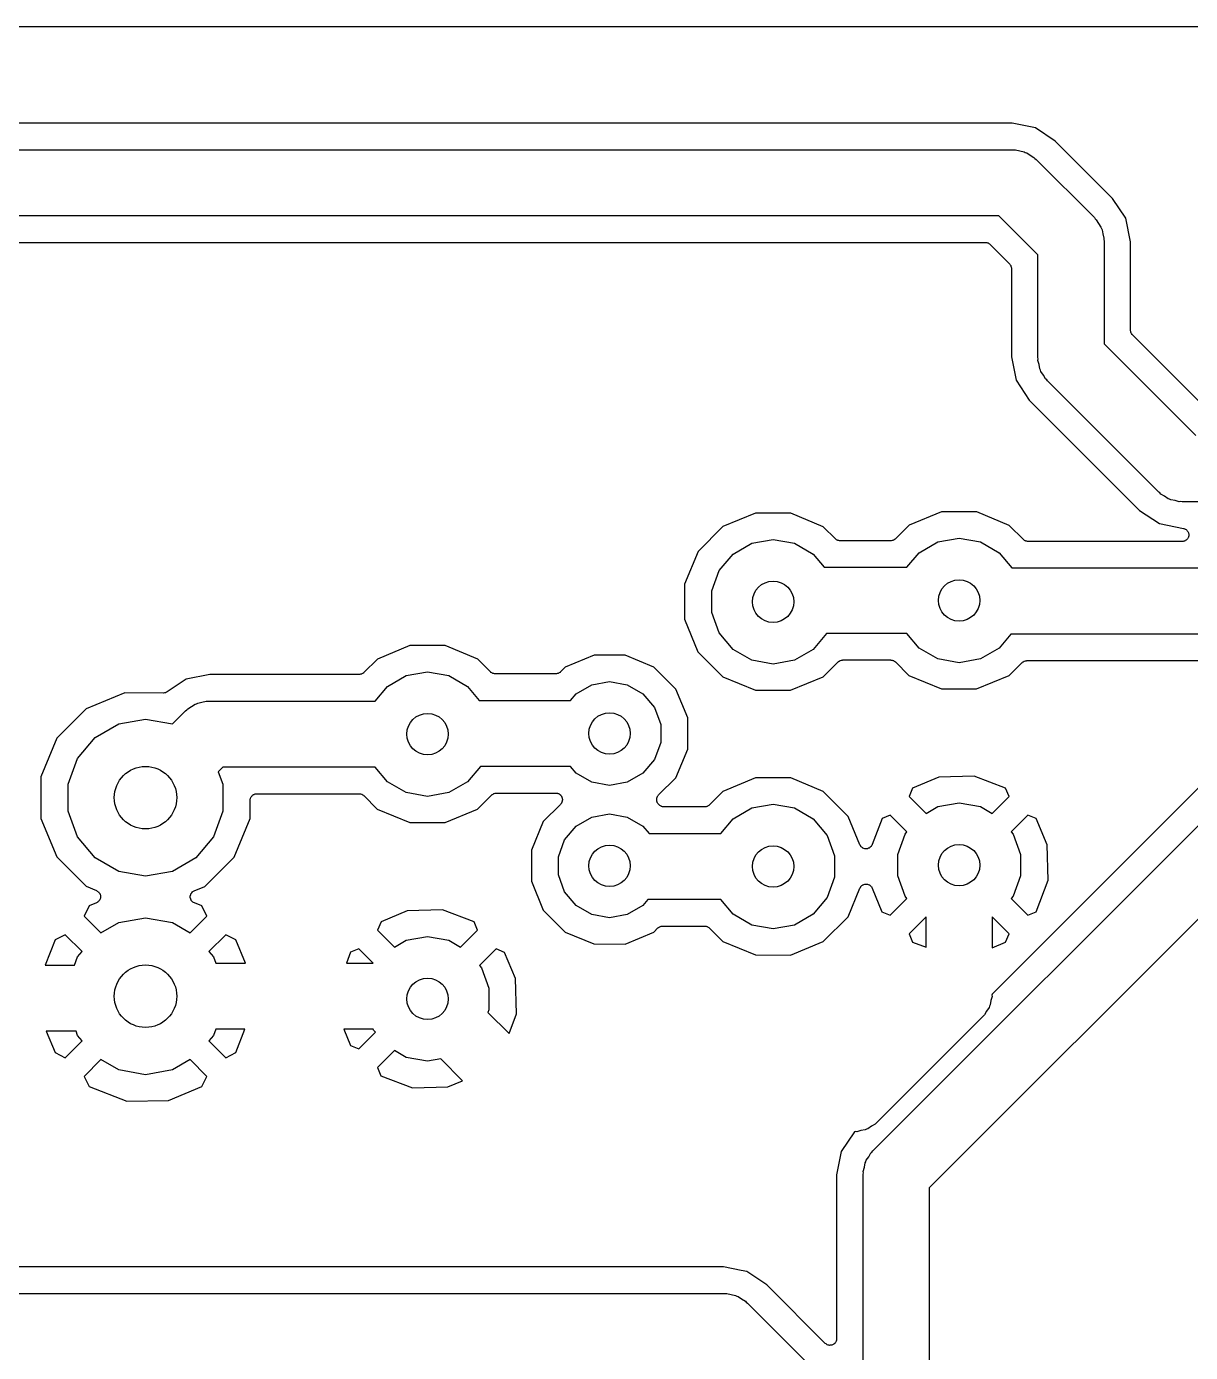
# Model space of a CAD drawing. Extents: x 74 to 224, y -146 to -46.
# Drawn here: x 85.93 to 108.26, y -71.87 to -46.43 of the extents above; entities that cross this region are included whole.
import ezdxf

# ---------------------------------------------------------------- set-up
doc = ezdxf.new("R2010")
doc.units = 0
doc.header["$MEASUREMENT"] = 0
doc.layers.add('BLACK', color=7, linetype='CONTINUOUS')

msp = doc.modelspace()

# ---------------------------------------------------------------- linework, layer by layer
at = {"layer": 'Black'}
for p, q in [((74.497, -46.43), (140.55, -46.43)), ((104.839, -48.2854), (79.2097, -48.2854)), ((105.288, -48.3747), (104.839, -48.2854)), ((105.668, -48.629), (105.288, -48.3747)), ((79.1972, -48.7934), (104.851, -48.7934)), ((104.851, -48.7934), (104.879, -48.7983)), ((104.879, -48.7983), (104.907, -48.7958)), ((104.907, -48.7958), (104.987, -48.8173)), ((104.987, -48.8173), (105.068, -48.8317)), ((105.068, -48.8317), (105.093, -48.8457)), ((105.093, -48.8457), (105.12, -48.8529)), ((106.768, -49.7289), (105.668, -48.629)), ((105.12, -48.8529), (105.188, -48.9005)), ((105.188, -48.9005), (105.259, -48.942)), ((105.259, -48.942), (105.277, -48.9634)), ((105.277, -48.9634), (105.3, -48.9794)), ((105.3, -48.9794), (106.418, -50.097)), ((107.022, -50.1095), (106.768, -49.7289)), ((104.588, -50.0634), (79.5214, -50.0634)), ((105.334, -50.809), (104.588, -50.0634)), ((106.418, -50.097), (106.434, -50.1199)), ((106.434, -50.1199), (106.455, -50.1378)), ((107.112, -50.5585), (107.022, -50.1095)), ((106.455, -50.1378), (106.497, -50.2097)), ((106.497, -50.2097), (106.544, -50.2776)), ((106.544, -50.2776), (106.552, -50.3046)), ((106.552, -50.3046), (106.566, -50.3288)), ((106.566, -50.3288), (106.58, -50.4105)), ((79.8456, -50.5714), (104.325, -50.5714)), ((104.325, -50.5714), (104.331, -50.5724)), ((104.331, -50.5724), (104.336, -50.5719)), ((104.336, -50.5719), (104.352, -50.5762)), ((104.352, -50.5762), (104.369, -50.5791)), ((104.369, -50.5791), (104.373, -50.5819)), ((104.373, -50.5819), (104.379, -50.5833)), ((104.379, -50.5833), (104.392, -50.5928)), ((104.392, -50.5928), (104.407, -50.6011)), ((104.407, -50.6011), (104.41, -50.6054)), ((104.41, -50.6054), (104.415, -50.6086)), ((104.415, -50.6086), (104.789, -50.9823)), ((106.58, -50.4105), (106.601, -50.4907)), ((106.601, -50.4907), (106.599, -50.5185)), ((106.599, -50.5185), (106.604, -50.546)), ((106.604, -50.546), (106.604, -52.5182)), ((107.112, -52.2551), (107.112, -50.5585)), ((105.334, -52.7812), (105.334, -50.809)), ((104.789, -50.9823), (104.792, -50.9868)), ((104.792, -50.9868), (104.796, -50.9904)), ((104.796, -50.9904), (104.804, -51.0048)), ((104.804, -51.0048), (104.814, -51.0184)), ((104.814, -51.0184), (104.815, -51.0238)), ((104.815, -51.0238), (104.818, -51.0286)), ((104.818, -51.0286), (104.821, -51.045)), ((104.821, -51.045), (104.825, -51.061)), ((104.825, -51.061), (104.825, -51.0665)), ((104.825, -51.0665), (104.826, -51.0721)), ((104.826, -51.0721), (104.826, -52.7687)), ((107.113, -52.2606), (107.112, -52.2551)), ((107.112, -52.2662), (107.113, -52.2606)), ((107.117, -52.2822), (107.112, -52.2662)), ((107.119, -52.2986), (107.117, -52.2822)), ((107.122, -52.3034), (107.119, -52.2986)), ((107.124, -52.3088), (107.122, -52.3034)), ((107.133, -52.3224), (107.124, -52.3088)), ((107.142, -52.3368), (107.133, -52.3224)), ((107.146, -52.3404), (107.142, -52.3368)), ((107.149, -52.345), (107.146, -52.3404)), ((108.539, -53.7346), (107.149, -52.345)), ((106.604, -52.5182), (108.365, -54.2798)), ((104.826, -52.7687), (104.915, -53.2177)), ((105.339, -52.8087), (105.334, -52.7812)), ((105.336, -52.8365), (105.339, -52.8087)), ((105.358, -52.9167), (105.336, -52.8365)), ((105.372, -52.9984), (105.358, -52.9167)), ((105.386, -53.0226), (105.372, -52.9984)), ((105.393, -53.0496), (105.386, -53.0226)), ((105.441, -53.1175), (105.393, -53.0496)), ((105.482, -53.1894), (105.441, -53.1175)), ((104.915, -53.2177), (105.169, -53.5983)), ((105.504, -53.2073), (105.482, -53.1894)), ((105.52, -53.2302), (105.504, -53.2073)), ((107.653, -55.3638), (105.52, -53.2302)), ((105.169, -53.5983), (107.285, -55.7142)), ((107.676, -55.3798), (107.653, -55.3638)), ((107.694, -55.4012), (107.676, -55.3798)), ((107.766, -55.4427), (107.694, -55.4012)), ((107.834, -55.4903), (107.766, -55.4427)), ((107.285, -55.7142), (107.666, -55.9685)), ((107.861, -55.4975), (107.834, -55.4903)), ((107.885, -55.5115), (107.861, -55.4975)), ((107.967, -55.5259), (107.885, -55.5115)), ((108.047, -55.5474), (107.967, -55.5259)), ((108.075, -55.5449), (108.047, -55.5474)), ((108.102, -55.5498), (108.075, -55.5449)), ((109.189, -55.5498), (108.102, -55.5498)), ((99.9174, -55.7686), (99.2929, -56.0266)), ((100.593, -55.7692), (99.9174, -55.7686)), ((101.217, -56.0283), (100.593, -55.7692)), ((103.486, -55.7432), (102.862, -56.0012)), ((104.162, -55.7438), (103.486, -55.7432)), ((104.786, -56.0029), (104.162, -55.7438)), ((107.666, -55.9685), (108.127, -56.0602)), ((99.2929, -56.0266), (98.8146, -56.504)), ((101.45, -56.2618), (101.217, -56.0283)), ((102.862, -56.0012), (102.6, -56.262)), ((105.057, -56.2745), (104.786, -56.0029)), ((108.127, -56.0602), (108.136, -56.0638)), ((108.136, -56.0638), (108.146, -56.0655)), ((108.146, -56.0655), (108.157, -56.0717)), ((108.157, -56.0717), (108.168, -56.0762)), ((108.168, -56.0762), (108.176, -56.0826)), ((108.176, -56.0826), (108.184, -56.0875)), ((108.184, -56.0875), (108.192, -56.0971)), ((108.192, -56.0971), (108.201, -56.1053)), ((108.201, -56.1053), (108.206, -56.1138)), ((108.206, -56.1138), (108.212, -56.1213)), ((108.212, -56.1213), (108.217, -56.133)), ((108.217, -56.133), (108.223, -56.144)), ((108.223, -56.2186), (108.221, -56.2308)), ((108.223, -56.144), (108.224, -56.1536)), ((108.227, -56.2069), (108.223, -56.2186)), ((108.224, -56.1536), (108.227, -56.1627)), ((108.227, -56.1627), (108.227, -56.1752)), ((108.227, -56.1752), (108.229, -56.1876)), ((108.229, -56.1876), (108.227, -56.1971)), ((108.227, -56.1971), (108.227, -56.2069)), ((99.4856, -56.5519), (99.845, -56.3444)), ((99.845, -56.3444), (100.254, -56.2723)), ((100.254, -56.2723), (100.663, -56.3444)), ((100.663, -56.3444), (101.022, -56.5519)), ((101.455, -56.2651), (101.45, -56.2618)), ((101.459, -56.2694), (101.455, -56.2651)), ((101.473, -56.2777), (101.459, -56.2694)), ((101.486, -56.2872), (101.473, -56.2777)), ((101.492, -56.2886), (101.486, -56.2872)), ((101.497, -56.2914), (101.492, -56.2886)), ((101.513, -56.2943), (101.497, -56.2914)), ((101.529, -56.2986), (101.513, -56.2943)), ((101.535, -56.2981), (101.529, -56.2986)), ((101.54, -56.2991), (101.535, -56.2981)), ((102.511, -56.2991), (101.54, -56.2991)), ((102.516, -56.2981), (102.511, -56.2991)), ((102.522, -56.2986), (102.516, -56.2981)), ((102.538, -56.2943), (102.522, -56.2986)), ((102.554, -56.2914), (102.538, -56.2943)), ((102.559, -56.2887), (102.554, -56.2914)), ((102.564, -56.2872), (102.559, -56.2887)), ((102.578, -56.2777), (102.564, -56.2872)), ((102.592, -56.2694), (102.578, -56.2777)), ((102.596, -56.2651), (102.592, -56.2694)), ((102.6, -56.262), (102.596, -56.2651)), ((103.054, -56.5265), (103.414, -56.319)), ((103.414, -56.319), (103.822, -56.2469)), ((103.822, -56.2469), (104.231, -56.319)), ((104.231, -56.319), (104.591, -56.5265)), ((105.062, -56.2778), (105.057, -56.2745)), ((105.065, -56.2821), (105.062, -56.2778)), ((105.08, -56.2904), (105.065, -56.2821)), ((105.093, -56.2999), (105.08, -56.2904)), ((105.099, -56.3013), (105.093, -56.2999)), ((105.104, -56.3041), (105.099, -56.3013)), ((105.12, -56.307), (105.104, -56.3041)), ((105.136, -56.3113), (105.12, -56.307)), ((105.141, -56.3108), (105.136, -56.3113)), ((105.147, -56.3118), (105.141, -56.3108)), ((108.102, -56.3118), (105.147, -56.3118)), ((108.112, -56.3101), (108.102, -56.3118)), ((108.122, -56.3103), (108.112, -56.3101)), ((108.134, -56.3063), (108.122, -56.3103)), ((108.146, -56.3041), (108.134, -56.3063)), ((108.154, -56.2993), (108.146, -56.3041)), ((108.163, -56.2961), (108.154, -56.2993)), ((108.173, -56.2883), (108.163, -56.2961)), ((108.184, -56.2821), (108.173, -56.2883)), ((108.19, -56.2746), (108.184, -56.2821)), ((108.198, -56.2685), (108.19, -56.2746)), ((108.204, -56.2579), (108.198, -56.2685)), ((108.212, -56.2483), (108.204, -56.2579)), ((108.216, -56.2392), (108.212, -56.2483)), ((108.221, -56.2308), (108.216, -56.2392)), ((98.8146, -56.504), (98.5555, -57.1281)), ((99.2188, -56.8699), (99.4856, -56.5519)), ((101.022, -56.5519), (101.236, -56.8071)), ((102.819, -56.8071), (103.054, -56.5265)), ((104.591, -56.5265), (104.837, -56.8198)), ((99.0768, -57.26), (99.2188, -56.8699)), ((101.236, -56.8071), (102.819, -56.8071)), ((104.837, -56.8198), (109.189, -56.8198)), ((98.5555, -57.1281), (98.5549, -57.8039)), ((99.0768, -57.675), (99.0768, -57.26)), ((99.2188, -58.0651), (99.0768, -57.675)), ((98.5549, -57.8039), (98.8129, -58.4284)), ((99.4856, -58.3831), (99.2188, -58.0651)), ((101.279, -58.0771), (101.022, -58.3831)), ((102.819, -58.0771), (101.279, -58.0771)), ((103.054, -58.3577), (102.819, -58.0771)), ((104.815, -58.0898), (104.591, -58.3577)), ((109.189, -58.0898), (104.815, -58.0898)), ((93.288, -58.3086), (92.6635, -58.5666)), ((93.9638, -58.3092), (93.288, -58.3086)), ((94.5878, -58.5683), (93.9638, -58.3092)), ((96.8198, -58.4944), (96.2682, -58.7223)), ((97.4166, -58.4949), (96.8198, -58.4944)), ((97.9678, -58.7237), (97.4166, -58.4949)), ((98.8129, -58.4284), (99.2903, -58.9067)), ((99.845, -58.5906), (99.4856, -58.3831)), ((101.022, -58.3831), (100.663, -58.5906)), ((103.414, -58.5652), (103.054, -58.3577)), ((104.591, -58.3577), (104.231, -58.5652)), ((92.6635, -58.5666), (92.4023, -58.8274)), ((94.8336, -58.8145), (94.5878, -58.5683)), ((96.2682, -58.7223), (96.1756, -58.8147)), ((98.3894, -59.1461), (97.9678, -58.7237)), ((100.254, -58.6627), (99.845, -58.5906)), ((100.663, -58.5906), (100.254, -58.6627)), ((101.215, -58.9084), (101.501, -58.6222)), ((101.501, -58.6222), (101.506, -58.619)), ((101.506, -58.619), (101.509, -58.6148)), ((101.509, -58.6148), (101.524, -58.6065)), ((101.524, -58.6065), (101.538, -58.597)), ((101.538, -58.597), (101.543, -58.5955)), ((101.543, -58.5955), (101.548, -58.5928)), ((101.548, -58.5928), (101.564, -58.5899)), ((101.564, -58.5899), (101.58, -58.5856)), ((101.58, -58.5856), (101.586, -58.5861)), ((101.586, -58.5861), (101.591, -58.5851)), ((101.591, -58.5851), (102.511, -58.5851)), ((102.511, -58.5851), (102.516, -58.5861)), ((102.516, -58.5861), (102.522, -58.5856)), ((102.522, -58.5856), (102.538, -58.5899)), ((102.538, -58.5899), (102.554, -58.5928)), ((102.554, -58.5928), (102.559, -58.5956)), ((102.559, -58.5956), (102.564, -58.597)), ((102.564, -58.597), (102.578, -58.6065)), ((102.578, -58.6065), (102.592, -58.6148)), ((102.592, -58.6148), (102.596, -58.6191)), ((102.596, -58.6191), (102.601, -58.6224)), ((102.601, -58.6224), (102.859, -58.8813)), ((103.822, -58.6373), (103.414, -58.5652)), ((104.231, -58.5652), (103.822, -58.6373)), ((104.783, -58.883), (105.032, -58.6349)), ((105.032, -58.6349), (105.036, -58.6317)), ((105.036, -58.6317), (105.04, -58.6275)), ((105.04, -58.6275), (105.054, -58.6192)), ((105.054, -58.6192), (105.068, -58.6097)), ((105.068, -58.6097), (105.073, -58.6082)), ((105.073, -58.6082), (105.078, -58.6055)), ((105.078, -58.6055), (105.095, -58.6026)), ((105.095, -58.6026), (105.111, -58.5983)), ((105.111, -58.5983), (105.116, -58.5988)), ((105.116, -58.5988), (105.122, -58.5978)), ((105.122, -58.5978), (108.928, -58.5978)), ((88.9969, -58.9538), (88.6319, -59.1977)), ((89.4459, -58.8645), (88.9969, -58.9538)), ((92.3125, -58.8645), (89.4459, -58.8645)), ((92.318, -58.8635), (92.3125, -58.8645)), ((92.3235, -58.864), (92.318, -58.8635)), ((92.3396, -58.8597), (92.3235, -58.864)), ((92.356, -58.8568), (92.3396, -58.8597)), ((92.3608, -58.8541), (92.356, -58.8568)), ((92.3661, -58.8526), (92.3608, -58.8541)), ((92.3798, -58.8431), (92.3661, -58.8526)), ((92.3942, -58.8348), (92.3798, -58.8431)), ((92.3977, -58.8305), (92.3942, -58.8348)), ((92.4023, -58.8274), (92.3977, -58.8305)), ((92.8562, -59.0919), (93.2156, -58.8844)), ((93.2156, -58.8844), (93.6244, -58.8123)), ((93.6244, -58.8123), (94.0332, -58.8844)), ((94.0332, -58.8844), (94.3926, -59.0919)), ((94.8382, -58.8178), (94.8336, -58.8145)), ((94.8419, -58.8221), (94.8382, -58.8178)), ((94.8562, -58.8304), (94.8419, -58.8221)), ((94.8697, -58.8399), (94.8562, -58.8304)), ((94.8752, -58.8413), (94.8697, -58.8399)), ((94.8801, -58.8441), (94.8752, -58.8413)), ((94.8964, -58.847), (94.8801, -58.8441)), ((94.9123, -58.8513), (94.8964, -58.847)), ((94.918, -58.8508), (94.9123, -58.8513)), ((94.9235, -58.8518), (94.918, -58.8508)), ((96.0859, -58.8518), (94.9235, -58.8518)), ((96.0914, -58.8508), (96.0859, -58.8518)), ((96.0969, -58.8513), (96.0914, -58.8508)), ((96.113, -58.847), (96.0969, -58.8513)), ((96.1294, -58.8441), (96.113, -58.847)), ((96.1341, -58.8414), (96.1294, -58.8441)), ((96.1395, -58.8399), (96.1341, -58.8414)), ((96.1531, -58.8304), (96.1395, -58.8399)), ((96.1676, -58.8221), (96.1531, -58.8304)), ((96.1711, -58.8178), (96.1676, -58.8221)), ((96.1756, -58.8147), (96.1711, -58.8178)), ((96.7763, -59.0589), (97.1169, -58.9988)), ((97.1169, -58.9988), (97.4575, -59.0589)), ((99.2903, -58.9067), (99.9144, -59.1658)), ((100.59, -59.1664), (101.215, -58.9084)), ((102.859, -58.8813), (103.483, -59.1404)), ((104.159, -59.141), (104.783, -58.883)), ((87.8166, -59.2185), (87.0783, -59.5235)), ((88.5612, -59.2191), (87.8166, -59.2185)), ((88.5763, -59.2165), (88.5612, -59.2191)), ((88.5915, -59.2155), (88.5763, -59.2165)), ((88.5978, -59.2127), (88.5915, -59.2155)), ((88.6047, -59.2115), (88.5978, -59.2127)), ((88.6179, -59.2039), (88.6047, -59.2115)), ((88.6319, -59.1977), (88.6179, -59.2039)), ((92.6207, -59.3725), (92.8562, -59.0919)), ((94.3926, -59.0919), (94.6174, -59.3598)), ((96.3693, -59.3598), (96.4767, -59.2318)), ((96.4767, -59.2318), (96.7763, -59.0589)), ((97.4575, -59.0589), (97.7571, -59.2318)), ((97.7571, -59.2318), (97.9794, -59.4968)), ((98.6173, -59.6977), (98.3894, -59.1461)), ((99.9144, -59.1658), (100.59, -59.1664)), ((103.483, -59.1404), (104.159, -59.141)), ((87.0783, -59.5235), (86.513, -60.0878)), ((89.0073, -59.5425), (89.0252, -59.5211)), ((89.0252, -59.5211), (89.0971, -59.4796)), ((89.0971, -59.4796), (89.165, -59.432)), ((89.165, -59.432), (89.192, -59.4248)), ((89.192, -59.4248), (89.2162, -59.4108)), ((89.2162, -59.4108), (89.2979, -59.3964)), ((89.2979, -59.3964), (89.3781, -59.3749)), ((89.3781, -59.3749), (89.4059, -59.3774)), ((89.4059, -59.3774), (89.4334, -59.3725)), ((89.4334, -59.3725), (92.6207, -59.3725)), ((94.6174, -59.3598), (96.3693, -59.3598)), ((97.9794, -59.4968), (98.0977, -59.8218)), ((87.6993, -59.8119), (88.2142, -59.7211)), ((88.2142, -59.7211), (88.7291, -59.8119)), ((88.7303, -59.8126), (88.9844, -59.5585)), ((88.9844, -59.5585), (89.0073, -59.5425)), ((98.6168, -60.2945), (98.6173, -59.6977)), ((87.2464, -60.0733), (87.6993, -59.8119)), ((88.7291, -59.8119), (88.7303, -59.8126)), ((98.0977, -59.8218), (98.0977, -60.1677)), ((86.513, -60.0878), (86.2067, -60.8256)), ((86.9103, -60.4739), (87.2464, -60.0733)), ((98.0977, -60.1677), (97.9794, -60.4928)), ((98.388, -60.8457), (98.6168, -60.2945)), ((86.7315, -60.9653), (86.9103, -60.4739)), ((97.9794, -60.4928), (97.7571, -60.7578)), ((89.6964, -60.6425), (89.6107, -60.7283)), ((89.6107, -60.7283), (89.6969, -60.9653)), ((92.6207, -60.6425), (89.6964, -60.6425)), ((92.8562, -60.9231), (92.6207, -60.6425)), ((94.6387, -60.6298), (94.3926, -60.9231)), ((96.3693, -60.6298), (94.6387, -60.6298)), ((96.4767, -60.7578), (96.3693, -60.6298)), ((96.7763, -60.9307), (96.4767, -60.7578)), ((97.7571, -60.7578), (97.4575, -60.9307)), ((86.2067, -60.8256), (86.206, -61.6243)), ((86.7315, -61.4881), (86.7315, -60.9653)), ((89.6969, -60.9653), (89.6969, -61.4881)), ((93.2156, -61.1306), (92.8562, -60.9231)), ((94.3926, -60.9231), (94.0332, -61.1306)), ((97.1169, -60.9908), (96.7763, -60.9307)), ((97.4575, -60.9307), (97.1169, -60.9908)), ((98.0584, -61.1747), (98.388, -60.8457)), ((99.9174, -60.8486), (99.2929, -61.1066)), ((100.593, -60.8492), (99.9174, -60.8486)), ((101.217, -61.1083), (100.593, -60.8492)), ((102.93, -61.0425), (102.862, -61.2025)), ((103.434, -60.834), (102.93, -61.0425)), ((104.111, -60.8144), (103.434, -60.834)), ((104.716, -61.0445), (104.111, -60.8144)), ((104.783, -61.2025), (104.716, -61.0445)), ((108.53, -60.9226), (105.203, -64.2499)), ((90.2217, -61.6278), (90.222, -61.2774)), ((90.222, -61.2774), (90.224, -61.2665)), ((90.224, -61.2554), (90.2278, -61.245)), ((90.224, -61.2665), (90.224, -61.2554)), ((90.2278, -61.245), (90.2297, -61.234)), ((90.2297, -61.234), (90.2353, -61.2244)), ((90.2353, -61.2244), (90.239, -61.214)), ((90.239, -61.214), (90.2462, -61.2054)), ((90.2462, -61.2054), (90.2518, -61.1958)), ((90.2518, -61.1958), (90.2603, -61.1887)), ((90.2603, -61.1887), (90.2674, -61.1802)), ((90.2674, -61.1802), (90.2771, -61.1746)), ((90.2771, -61.1746), (90.2856, -61.1675)), ((90.2856, -61.1675), (90.296, -61.1637)), ((90.296, -61.1637), (90.3056, -61.1582)), ((90.3056, -61.1582), (90.3166, -61.1562)), ((90.3166, -61.1562), (90.3271, -61.1524)), ((90.3271, -61.1524), (90.3381, -61.1524)), ((90.3381, -61.1524), (90.349, -61.1505)), ((90.349, -61.1505), (92.3126, -61.1505)), ((92.3126, -61.1505), (92.3182, -61.1515)), ((92.3182, -61.1515), (92.3238, -61.151)), ((92.3238, -61.151), (92.3398, -61.1553)), ((92.3398, -61.1553), (92.356, -61.1582)), ((92.356, -61.1582), (92.3609, -61.161)), ((92.3609, -61.161), (92.3664, -61.1624)), ((92.3664, -61.1624), (92.3799, -61.1719)), ((92.3799, -61.1719), (92.3942, -61.1802)), ((92.3942, -61.1802), (92.3979, -61.1845)), ((92.3979, -61.1845), (92.4025, -61.1878)), ((92.4025, -61.1878), (92.6609, -61.4467)), ((93.6244, -61.2027), (93.2156, -61.1306)), ((94.0332, -61.1306), (93.6244, -61.2027)), ((94.5853, -61.4484), (94.8593, -61.1749)), ((94.8593, -61.1749), (94.8638, -61.1717)), ((94.8638, -61.1717), (94.8673, -61.1675)), ((94.8673, -61.1675), (94.8818, -61.1592)), ((94.8818, -61.1592), (94.8954, -61.1497)), ((94.8954, -61.1497), (94.9008, -61.1482)), ((94.9008, -61.1482), (94.9055, -61.1455)), ((94.9055, -61.1455), (94.9219, -61.1426)), ((94.9219, -61.1426), (94.938, -61.1383)), ((94.938, -61.1383), (94.9435, -61.1388)), ((94.9435, -61.1388), (94.949, -61.1378)), ((94.949, -61.1378), (96.0855, -61.1378)), ((96.0855, -61.1378), (96.091, -61.1388)), ((96.091, -61.1388), (96.0966, -61.1383)), ((96.0966, -61.1383), (96.1084, -61.1415)), ((96.1084, -61.1415), (96.1187, -61.1424)), ((96.1187, -61.1424), (96.1231, -61.1444)), ((96.1231, -61.1444), (96.1289, -61.1455)), ((96.1289, -61.1455), (96.1338, -61.1483)), ((96.1338, -61.1483), (96.1392, -61.1497)), ((96.1392, -61.1497), (96.1488, -61.1564)), ((96.1488, -61.1564), (96.1586, -61.161)), ((96.1586, -61.161), (96.1623, -61.1647)), ((96.1623, -61.1647), (96.1671, -61.1675)), ((96.1671, -61.1675), (96.1707, -61.1718)), ((96.1707, -61.1718), (96.1753, -61.175)), ((96.1753, -61.175), (96.1755, -61.1752)), ((96.1755, -61.1752), (96.1819, -61.1843)), ((96.1819, -61.1843), (96.1898, -61.1923)), ((96.1898, -61.1923), (96.1922, -61.1974)), ((96.1922, -61.1974), (96.1955, -61.2013)), ((96.1955, -61.2013), (96.1973, -61.2064)), ((96.1973, -61.2064), (96.2008, -61.2113)), ((96.2008, -61.2113), (96.2037, -61.2221)), ((96.2037, -61.308), (96.2008, -61.3188)), ((96.2037, -61.2221), (96.2084, -61.2322)), ((96.2084, -61.2979), (96.2037, -61.308)), ((96.2084, -61.2322), (96.2089, -61.2382)), ((96.209, -61.2913), (96.2084, -61.2979)), ((96.2089, -61.2382), (96.2106, -61.2427)), ((96.2106, -61.2869), (96.209, -61.2913)), ((96.2106, -61.2427), (96.2106, -61.2478)), ((96.2106, -61.2478), (96.2122, -61.2539)), ((96.2122, -61.2762), (96.2106, -61.2823)), ((96.2106, -61.2823), (96.2106, -61.2869)), ((96.2122, -61.2539), (96.2113, -61.2651)), ((96.2113, -61.2651), (96.2122, -61.2762)), ((98.0216, -61.2534), (98.0245, -61.2427)), ((98.0225, -61.2645), (98.0216, -61.2534)), ((98.0216, -61.2756), (98.0225, -61.2645)), ((98.0244, -61.2863), (98.0216, -61.2756)), ((98.0254, -61.2974), (98.0244, -61.2863)), ((98.0245, -61.2427), (98.0254, -61.2316)), ((98.0254, -61.2316), (98.0301, -61.2216)), ((98.0301, -61.3074), (98.0254, -61.2974)), ((98.0301, -61.2216), (98.033, -61.2108)), ((98.0329, -61.3182), (98.0301, -61.3074)), ((98.033, -61.2108), (98.0394, -61.2017)), ((98.0394, -61.2017), (98.0441, -61.1917)), ((98.0441, -61.1917), (98.052, -61.1838)), ((98.052, -61.1838), (98.0584, -61.1747)), ((99.2929, -61.1066), (99.0317, -61.3674)), ((101.695, -61.5866), (101.217, -61.1083)), ((102.167, -68.004), (108.898, -61.273)), ((102.862, -61.2025), (103.189, -61.529)), ((104.456, -61.529), (104.783, -61.2025)), ((86.9103, -61.9795), (86.7315, -61.4881)), ((89.6969, -61.4881), (89.5181, -61.9795)), ((92.6609, -61.4467), (93.285, -61.7058)), ((93.9608, -61.7064), (94.5853, -61.4484)), ((96.1754, -61.3549), (95.8458, -61.6839)), ((96.1818, -61.3457), (96.1754, -61.3549)), ((96.1897, -61.3379), (96.1818, -61.3457)), ((96.1926, -61.3318), (96.1897, -61.3379)), ((96.1955, -61.3283), (96.1926, -61.3318)), ((96.197, -61.3241), (96.1955, -61.3283)), ((96.2008, -61.3188), (96.197, -61.3241)), ((96.7763, -61.5989), (97.1169, -61.5388)), ((97.1169, -61.5388), (97.4575, -61.5989)), ((98.0393, -61.3273), (98.0329, -61.3182)), ((98.044, -61.3373), (98.0393, -61.3273)), ((98.0518, -61.3452), (98.044, -61.3373)), ((98.0582, -61.3543), (98.0518, -61.3452)), ((98.0711, -61.3672), (98.0582, -61.3543)), ((98.0757, -61.3705), (98.0711, -61.3672)), ((98.0793, -61.3748), (98.0757, -61.3705)), ((98.0937, -61.3831), (98.0793, -61.3748)), ((98.1072, -61.3926), (98.0937, -61.3831)), ((98.1127, -61.394), (98.1072, -61.3926)), ((98.1175, -61.3968), (98.1127, -61.394)), ((98.1338, -61.3997), (98.1175, -61.3968)), ((98.1498, -61.404), (98.1338, -61.3997)), ((98.1554, -61.4035), (98.1498, -61.404)), ((98.161, -61.4045), (98.1554, -61.4035)), ((98.9419, -61.4045), (98.161, -61.4045)), ((98.9474, -61.4035), (98.9419, -61.4045)), ((98.9529, -61.404), (98.9474, -61.4035)), ((98.969, -61.3997), (98.9529, -61.404)), ((98.9854, -61.3968), (98.969, -61.3997)), ((98.9902, -61.3941), (98.9854, -61.3968)), ((98.9955, -61.3926), (98.9902, -61.3941)), ((99.0092, -61.3831), (98.9955, -61.3926)), ((99.0236, -61.3748), (99.0092, -61.3831)), ((99.0271, -61.3705), (99.0236, -61.3748)), ((99.0317, -61.3674), (99.0271, -61.3705)), ((99.4856, -61.6319), (99.845, -61.4244)), ((99.845, -61.4244), (100.254, -61.3523)), ((100.254, -61.3523), (100.663, -61.4244)), ((100.663, -61.4244), (101.022, -61.6319)), ((102.503, -61.5617), (102.345, -61.629)), ((102.823, -61.882), (102.503, -61.5617)), ((103.189, -61.529), (103.414, -61.399)), ((103.414, -61.399), (103.822, -61.3269)), ((103.822, -61.3269), (104.231, -61.399)), ((104.231, -61.399), (104.456, -61.529)), ((105.142, -61.5617), (104.822, -61.882)), ((105.302, -61.6298), (105.142, -61.5617)), ((86.206, -61.6243), (86.511, -62.3626)), ((89.9154, -62.3656), (90.2217, -61.6278)), ((93.285, -61.7058), (93.9608, -61.7064)), ((95.8458, -61.6839), (95.617, -62.2351)), ((96.2544, -62.0368), (96.4767, -61.7718)), ((96.4767, -61.7718), (96.7763, -61.5989)), ((97.4575, -61.5989), (97.7571, -61.7718)), ((97.7571, -61.7718), (97.8751, -61.9125)), ((99.2501, -61.9125), (99.4856, -61.6319)), ((101.022, -61.6319), (101.289, -61.9499)), ((101.919, -62.1303), (101.695, -61.5866)), ((102.345, -61.629), (102.155, -62.127)), ((105.511, -62.1332), (105.302, -61.6298)), ((87.2464, -62.3801), (86.9103, -61.9795)), ((89.5181, -61.9795), (89.182, -62.3801)), ((96.1361, -62.3618), (96.2544, -62.0368)), ((97.8751, -61.9125), (99.2501, -61.9125)), ((101.289, -61.9499), (101.431, -62.34)), ((102.645, -62.3146), (102.787, -61.9245)), ((102.787, -61.9245), (102.823, -61.882)), ((104.822, -61.882), (104.858, -61.9245)), ((104.858, -61.9245), (105, -62.3146)), ((95.617, -62.2351), (95.6165, -62.8319)), ((101.929, -62.1459), (101.919, -62.1303)), ((101.938, -62.162), (101.929, -62.1459)), ((101.941, -62.1644), (101.938, -62.162)), ((101.943, -62.1675), (101.941, -62.1644)), ((101.958, -62.1788), (101.943, -62.1675)), ((101.972, -62.1908), (101.958, -62.1788)), ((101.975, -62.1921), (101.972, -62.1908)), ((101.978, -62.1944), (101.975, -62.1921)), ((101.996, -62.1999), (101.978, -62.1944)), ((102.013, -62.2065), (101.996, -62.1999)), ((102.017, -62.2066), (102.013, -62.2065)), ((102.02, -62.2077), (102.017, -62.2066)), ((102.038, -62.2069), (102.02, -62.2077)), ((102.057, -62.2072), (102.038, -62.2069)), ((102.06, -62.206), (102.057, -62.2072)), ((102.064, -62.2058), (102.06, -62.206)), ((102.081, -62.1987), (102.064, -62.2058)), ((102.099, -62.1927), (102.081, -62.1987)), ((102.101, -62.1904), (102.099, -62.1927)), ((102.105, -62.189), (102.101, -62.1904)), ((102.118, -62.1765), (102.105, -62.189)), ((102.133, -62.1648), (102.118, -62.1765)), ((102.135, -62.1617), (102.133, -62.1648)), ((102.137, -62.1592), (102.135, -62.1617)), ((102.146, -62.1428), (102.137, -62.1592)), ((102.155, -62.127), (102.146, -62.1428)), ((102.645, -62.7296), (102.645, -62.3146)), ((105, -62.3146), (105, -62.7296)), ((105.53, -62.8106), (105.511, -62.1332)), ((86.511, -62.3626), (87.0753, -62.9279)), ((87.6993, -62.6415), (87.2464, -62.3801)), ((89.182, -62.3801), (88.7291, -62.6415)), ((89.3501, -62.9299), (89.9154, -62.3656)), ((96.1361, -62.7077), (96.1361, -62.3618)), ((101.431, -62.34), (101.431, -62.755)), ((109.61, -62.357), (103.251, -68.716)), ((88.2142, -62.7323), (87.6993, -62.6415)), ((88.7291, -62.6415), (88.2142, -62.7323)), ((95.6165, -62.8319), (95.8444, -63.3835)), ((96.2544, -63.0328), (96.1361, -62.7077)), ((101.431, -62.755), (101.289, -63.1451)), ((102.787, -63.1197), (102.645, -62.7296)), ((105, -62.7296), (104.858, -63.1197)), ((105.3, -63.4152), (105.53, -62.8106)), ((87.0753, -62.9279), (87.2734, -63.0101)), ((87.2734, -63.0101), (87.2873, -63.019)), ((87.2873, -63.019), (87.302, -63.0267)), ((87.302, -63.0267), (87.3058, -63.0308)), ((87.3058, -63.0308), (87.3106, -63.0339)), ((87.3106, -63.0339), (87.3206, -63.047)), ((87.3206, -63.047), (87.3318, -63.0592)), ((87.3318, -63.0592), (87.334, -63.0644)), ((87.334, -63.0644), (87.3374, -63.0689)), ((87.3374, -63.0689), (87.3424, -63.0847)), ((87.3424, -63.0847), (87.3487, -63.0999)), ((89.0745, -63.1046), (89.081, -63.088)), ((89.081, -63.088), (89.0864, -63.071)), ((89.0864, -63.071), (89.0891, -63.0675)), ((89.0891, -63.0675), (89.0906, -63.0635)), ((89.0906, -63.0635), (89.1024, -63.0502)), ((89.1024, -63.0502), (89.1133, -63.036)), ((89.1133, -63.036), (89.1169, -63.0337)), ((89.1169, -63.0337), (89.1198, -63.0305)), ((89.1198, -63.0305), (89.1355, -63.0219)), ((89.1355, -63.0219), (89.1505, -63.0123)), ((89.1505, -63.0123), (89.3501, -62.9299)), ((96.4767, -63.2978), (96.2544, -63.0328)), ((101.693, -63.5109), (101.921, -62.9619)), ((101.921, -62.9619), (101.93, -62.948)), ((101.93, -62.948), (101.937, -62.9333)), ((101.937, -62.9333), (101.942, -62.9295)), ((101.942, -62.9295), (101.945, -62.9248)), ((101.945, -62.9248), (101.958, -62.9147)), ((101.958, -62.9147), (101.97, -62.9035)), ((101.97, -62.9035), (101.975, -62.9014)), ((101.975, -62.9014), (101.98, -62.8979)), ((101.98, -62.8979), (101.995, -62.893)), ((101.995, -62.893), (102.011, -62.8866)), ((102.011, -62.8866), (102.016, -62.8864)), ((102.016, -62.8864), (102.022, -62.8847)), ((102.022, -62.8847), (102.038, -62.8854)), ((102.038, -62.8854), (102.055, -62.8847)), ((102.055, -62.8847), (102.06, -62.8864)), ((102.06, -62.8864), (102.066, -62.8867)), ((102.066, -62.8867), (102.081, -62.893)), ((102.081, -62.893), (102.097, -62.898)), ((102.097, -62.898), (102.101, -62.9014)), ((102.101, -62.9014), (102.107, -62.9036)), ((102.107, -62.9036), (102.119, -62.9148)), ((102.119, -62.9148), (102.132, -62.9248)), ((102.132, -62.9248), (102.135, -62.9296)), ((102.135, -62.9296), (102.139, -62.9334)), ((102.139, -62.9334), (102.147, -62.9481)), ((102.147, -62.9481), (102.156, -62.962)), ((102.156, -62.962), (102.343, -63.4144)), ((87.132, -63.3033), (87.0345, -63.4978)), ((87.2733, -63.2448), (87.132, -63.3033)), ((87.2873, -63.2359), (87.2733, -63.2448)), ((87.3019, -63.2283), (87.2873, -63.2359)), ((87.3057, -63.2241), (87.3019, -63.2283)), ((87.3105, -63.2211), (87.3057, -63.2241)), ((87.3206, -63.2079), (87.3105, -63.2211)), ((87.3318, -63.1958), (87.3206, -63.2079)), ((87.3339, -63.1905), (87.3318, -63.1958)), ((87.3374, -63.1861), (87.3339, -63.1905)), ((87.3423, -63.1703), (87.3374, -63.1861)), ((87.3487, -63.155), (87.3423, -63.1703)), ((87.3487, -63.0999), (87.3489, -63.1056)), ((87.3489, -63.1494), (87.3487, -63.155)), ((87.3489, -63.1056), (87.3506, -63.111)), ((87.3506, -63.144), (87.3489, -63.1494)), ((87.3506, -63.111), (87.3499, -63.1275)), ((87.3499, -63.1275), (87.3506, -63.144)), ((89.0731, -63.113), (89.0744, -63.1089)), ((89.0739, -63.1309), (89.0731, -63.113)), ((89.0734, -63.1487), (89.0739, -63.1309)), ((89.0748, -63.1528), (89.0734, -63.1487)), ((89.0744, -63.1089), (89.0745, -63.1046)), ((89.075, -63.1571), (89.0748, -63.1528)), ((89.0818, -63.1736), (89.075, -63.1571)), ((89.0875, -63.1905), (89.0818, -63.1736)), ((89.0902, -63.1939), (89.0875, -63.1905)), ((89.0919, -63.1979), (89.0902, -63.1939)), ((89.1039, -63.211), (89.0919, -63.1979)), ((89.115, -63.225), (89.1039, -63.211)), ((89.1187, -63.2272), (89.115, -63.225)), ((89.1216, -63.2304), (89.1187, -63.2272)), ((89.1374, -63.2387), (89.1216, -63.2304)), ((89.1527, -63.248), (89.1374, -63.2387)), ((89.297, -63.3045), (89.1527, -63.248)), ((89.3939, -63.4978), (89.297, -63.3045)), ((96.7763, -63.4707), (96.4767, -63.2978)), ((97.7571, -63.2978), (97.4575, -63.4707)), ((97.8538, -63.1825), (97.7571, -63.2978)), ((99.2501, -63.1825), (97.8538, -63.1825)), ((99.4856, -63.4631), (99.2501, -63.1825)), ((101.289, -63.1451), (101.022, -63.4631)), ((102.503, -63.4825), (102.823, -63.1622)), ((102.823, -63.1622), (102.787, -63.1197)), ((104.858, -63.1197), (104.822, -63.1622)), ((104.822, -63.1622), (105.142, -63.4825)), ((87.0345, -63.4978), (87.3565, -63.8198)), ((87.6993, -63.6219), (88.2142, -63.5311)), ((88.2142, -63.5311), (88.7291, -63.6219)), ((89.0719, -63.8198), (89.3939, -63.4978)), ((93.2355, -63.3994), (92.7321, -63.6079)), ((93.9129, -63.3798), (93.2355, -63.3994)), ((94.5175, -63.6099), (93.9129, -63.3798)), ((95.8444, -63.3835), (96.266, -63.8059)), ((97.1169, -63.5308), (96.7763, -63.4707)), ((97.4575, -63.4707), (97.1169, -63.5308)), ((99.845, -63.6706), (99.4856, -63.4631)), ((101.022, -63.4631), (100.663, -63.6706)), ((101.215, -63.9884), (101.693, -63.5109)), ((102.343, -63.4144), (102.503, -63.4825)), ((103.188, -63.5163), (102.862, -63.8417)), ((103.188, -64.0979), (103.188, -63.5163)), ((104.783, -63.8417), (104.457, -63.5163)), ((104.457, -63.5163), (104.457, -64.1082)), ((105.142, -63.4825), (105.3, -63.4152)), ((86.6753, -63.857), (86.482, -63.9539)), ((86.9979, -64.1796), (86.6753, -63.857)), ((87.3565, -63.8198), (87.6993, -63.6219)), ((88.7291, -63.6219), (89.0719, -63.8198)), ((89.7531, -63.857), (89.4305, -64.1796)), ((89.9476, -63.9545), (89.7531, -63.857)), ((92.7321, -63.6079), (92.664, -63.7679)), ((92.664, -63.7679), (92.9905, -64.0944)), ((94.2583, -64.0944), (94.5848, -63.7679)), ((94.5848, -63.7679), (94.5175, -63.6099)), ((96.266, -63.8059), (96.8172, -64.0347)), ((97.414, -64.0352), (97.9656, -63.8073)), ((97.9656, -63.8073), (98.0454, -63.7276)), ((98.0454, -63.7276), (98.05, -63.7245)), ((98.05, -63.7245), (98.0535, -63.7202)), ((98.0535, -63.7202), (98.0679, -63.7119)), ((98.0679, -63.7119), (98.0816, -63.7024)), ((98.0816, -63.7024), (98.0869, -63.7009)), ((98.0869, -63.7009), (98.0917, -63.6982)), ((98.0917, -63.6982), (98.1081, -63.6953)), ((98.1081, -63.6953), (98.1242, -63.691)), ((98.1242, -63.691), (98.1297, -63.6915)), ((98.1297, -63.6915), (98.1352, -63.6905)), ((98.1352, -63.6905), (98.942, -63.6905)), ((98.942, -63.6905), (98.9476, -63.6915)), ((98.9476, -63.6915), (98.9532, -63.691)), ((98.9532, -63.691), (98.9692, -63.6953)), ((98.9692, -63.6953), (98.9854, -63.6982)), ((98.9854, -63.6982), (98.9903, -63.701)), ((98.9903, -63.701), (98.9958, -63.7024)), ((98.9958, -63.7024), (99.0093, -63.7119)), ((99.0093, -63.7119), (99.0236, -63.7202)), ((99.0236, -63.7202), (99.0273, -63.7245)), ((99.0273, -63.7245), (99.0319, -63.7278)), ((99.0319, -63.7278), (99.2903, -63.9867)), ((100.254, -63.7427), (99.845, -63.6706)), ((100.663, -63.6706), (100.254, -63.7427)), ((102.862, -63.8417), (102.929, -63.9997)), ((104.715, -64.0017), (104.783, -63.8417)), ((86.482, -63.9539), (86.2916, -64.4398)), ((90.1328, -64.4017), (89.9476, -63.9545)), ((92.9905, -64.0944), (93.2156, -63.9644)), ((93.2156, -63.9644), (93.6244, -63.8923)), ((93.6244, -63.8923), (94.0332, -63.9644)), ((94.0332, -63.9644), (94.2583, -64.0944)), ((96.8172, -64.0347), (97.414, -64.0352)), ((99.2903, -63.9867), (99.9144, -64.2458)), ((100.59, -64.2464), (101.215, -63.9884)), ((102.929, -63.9997), (103.188, -64.0979)), ((104.457, -64.1082), (104.715, -64.0017)), ((86.8536, -64.4398), (86.9103, -64.2839)), ((86.9103, -64.2839), (86.9979, -64.1796)), ((89.4305, -64.1796), (89.5181, -64.2839)), ((89.5181, -64.2839), (89.561, -64.4017)), ((92.1468, -64.1944), (92.0679, -64.4017)), ((92.3048, -64.1271), (92.1468, -64.1944)), ((92.5794, -64.4017), (92.3048, -64.1271)), ((94.944, -64.1271), (94.6237, -64.4474)), ((95.104, -64.1952), (94.944, -64.1271)), ((95.3125, -64.6986), (95.104, -64.1952)), ((99.9144, -64.2458), (100.59, -64.2464)), ((105.203, -64.2499), (104.456, -64.997)), ((105.203, -64.2499), (105.203, -64.2499)), ((86.2916, -64.4398), (86.8536, -64.4398)), ((89.561, -64.4017), (90.1328, -64.4017)), ((92.0679, -64.4017), (92.5794, -64.4017)), ((94.6237, -64.4474), (94.6594, -64.4899)), ((94.6594, -64.4899), (94.8014, -64.88)), ((95.3321, -65.376), (95.3125, -64.6986)), ((94.8014, -64.88), (94.8014, -65.295)), ((104.434, -65.1214), (104.419, -65.2031)), ((104.455, -65.0412), (104.434, -65.1214)), ((104.456, -64.997), (104.453, -65.0134)), ((104.453, -65.0134), (104.455, -65.0412)), ((94.8014, -65.295), (94.7823, -65.3474)), ((94.7823, -65.3474), (95.1884, -65.7535)), ((95.1884, -65.7535), (95.3321, -65.376)), ((104.35, -65.3222), (104.309, -65.3941)), ((104.398, -65.2543), (104.35, -65.3222)), ((104.405, -65.2273), (104.398, -65.2543)), ((104.419, -65.2031), (104.405, -65.2273)), ((104.272, -65.4349), (102.252, -67.4542)), ((104.288, -65.412), (104.272, -65.4349)), ((104.309, -65.3941), (104.288, -65.412)), ((86.3113, -65.7098), (86.4808, -66.1189)), ((86.8813, -65.7098), (86.3113, -65.7098)), ((86.6753, -66.2164), (86.9979, -65.8938)), ((86.9103, -65.7895), (86.8813, -65.7098)), ((86.9979, -65.8938), (86.9103, -65.7895)), ((89.5181, -65.7895), (89.4305, -65.8938)), ((89.4305, -65.8938), (89.7531, -66.2164)), ((89.561, -65.6717), (89.5181, -65.7895)), ((90.1219, -65.6717), (89.561, -65.6717)), ((89.9464, -66.1195), (90.1219, -65.6717)), ((92.0172, -65.6717), (92.1448, -65.9798)), ((92.5845, -65.6717), (92.0172, -65.6717)), ((92.3048, -66.0479), (92.6251, -65.7276)), ((92.5893, -65.6851), (92.5845, -65.6717)), ((92.6251, -65.7276), (92.5893, -65.6851)), ((86.4808, -66.1189), (86.6753, -66.2164)), ((89.7531, -66.2164), (89.9464, -66.1195)), ((92.1448, -65.9798), (92.3048, -66.0479)), ((92.9905, -66.0806), (92.664, -66.4071)), ((93.2156, -66.2106), (92.9905, -66.0806)), ((87.3565, -66.2536), (87.0345, -66.5756)), ((87.6993, -66.4515), (87.3565, -66.2536)), ((89.0719, -66.2536), (88.7291, -66.4515)), ((89.3939, -66.5756), (89.0719, -66.2536)), ((93.6244, -66.2827), (93.2156, -66.2106)), ((93.877, -66.2381), (93.6244, -66.2827)), ((94.2969, -66.6581), (93.877, -66.2381)), ((87.0345, -66.5756), (87.1314, -66.7689)), ((88.2142, -66.5423), (87.6993, -66.4515)), ((88.7291, -66.4515), (88.2142, -66.5423)), ((89.2964, -66.7701), (89.3939, -66.5756)), ((92.664, -66.4071), (92.7313, -66.5651)), ((92.7313, -66.5651), (93.3359, -66.7952)), ((94.0133, -66.7756), (94.2969, -66.6581)), ((87.1314, -66.7689), (87.8532, -67.0518)), ((88.6531, -67.0365), (89.2964, -66.7701)), ((93.3359, -66.7952), (94.0133, -66.7756)), ((87.8532, -67.0518), (88.6531, -67.0365)), ((101.815, -67.6381), (101.562, -68.0165)), ((101.831, -67.6353), (101.815, -67.6381)), ((101.859, -67.6378), (101.831, -67.6353)), ((101.939, -67.6163), (101.859, -67.6378)), ((102.02, -67.6019), (101.939, -67.6163)), ((102.045, -67.5879), (102.02, -67.6019)), ((102.072, -67.5807), (102.045, -67.5879)), ((102.14, -67.5331), (102.072, -67.5807)), ((102.211, -67.4916), (102.14, -67.5331)), ((102.229, -67.4702), (102.211, -67.4916)), ((102.252, -67.4542), (102.229, -67.4702)), ((101.562, -68.0165), (101.473, -68.4655)), ((102.033, -68.2116), (102.04, -68.1846)), ((102.04, -68.1846), (102.088, -68.1167)), ((102.088, -68.1167), (102.13, -68.0448)), ((102.13, -68.0448), (102.151, -68.0269)), ((102.151, -68.0269), (102.167, -68.004)), ((101.981, -68.453), (101.986, -68.4255)), ((101.983, -68.3977), (102.005, -68.3175)), ((101.986, -68.4255), (101.983, -68.3977)), ((102.005, -68.3175), (102.019, -68.2358)), ((102.019, -68.2358), (102.033, -68.2116)), ((101.473, -68.4655), (101.473, -71.6099)), ((101.981, -74.041), (101.981, -68.453)), ((103.251, -68.716), (103.251, -73.778)), ((86.7003, -70.231), (82.1559, -70.231)), ((87.8304, -70.231), (86.7003, -70.231)), ((89.7281, -70.231), (87.8304, -70.231)), ((92.334, -70.231), (89.7281, -70.231)), ((93.3144, -70.231), (92.334, -70.231)), ((94.9148, -70.231), (93.3144, -70.231)), ((99.3015, -70.231), (94.9148, -70.231)), ((99.6448, -70.2993), (99.3015, -70.231)), ((99.7505, -70.3203), (99.6448, -70.2993)), ((99.6448, -70.2993), (99.6448, -70.2993)), ((100.131, -70.5746), (99.7505, -70.3203)), ((101.256, -71.6998), (100.131, -70.5746)), ((79.756, -70.739), (99.314, -70.739)), ((99.314, -70.739), (99.3415, -70.7439)), ((99.3415, -70.7439), (99.3693, -70.7414)), ((99.3693, -70.7414), (99.4495, -70.7629)), ((99.4495, -70.7629), (99.5312, -70.7773)), ((99.5312, -70.7773), (99.5554, -70.7913)), ((99.5554, -70.7913), (99.5824, -70.7985)), ((99.5824, -70.7985), (99.6503, -70.8461)), ((99.6503, -70.8461), (99.7222, -70.8876)), ((99.7222, -70.8876), (99.7401, -70.909)), ((99.7401, -70.909), (99.763, -70.925)), ((99.763, -70.925), (101.389, -72.5506)), ((101.27, -71.7093), (101.256, -71.6998)), ((101.282, -71.7199), (101.27, -71.7093)), ((101.288, -71.7218), (101.282, -71.7199)), ((101.292, -71.725), (101.288, -71.7218)), ((101.308, -71.7293), (101.292, -71.725)), ((101.324, -71.735), (101.308, -71.7293)), ((101.33, -71.735), (101.324, -71.735)), ((101.335, -71.7365), (101.33, -71.735)), ((101.351, -71.735), (101.335, -71.7365)), ((101.368, -71.735), (101.351, -71.735)), ((101.373, -71.7331), (101.368, -71.735)), ((101.379, -71.7326), (101.373, -71.7331)), ((101.394, -71.7256), (101.379, -71.7326)), ((101.409, -71.7199), (101.394, -71.7256)), ((101.414, -71.7163), (101.409, -71.7199)), ((101.419, -71.714), (101.414, -71.7163)), ((101.431, -71.7022), (101.419, -71.714)), ((101.443, -71.6916), (101.431, -71.7022)), ((101.446, -71.6867), (101.443, -71.6916)), ((101.45, -71.6828), (101.446, -71.6867)), ((101.457, -71.6678), (101.45, -71.6828)), ((101.465, -71.6534), (101.457, -71.6678)), ((101.466, -71.6479), (101.465, -71.6534)), ((101.469, -71.6428), (101.466, -71.6479)), ((101.47, -71.6263), (101.469, -71.6428)), ((101.473, -71.6099), (101.47, -71.6263))]:
    msp.add_line(p, q, dxfattribs=at)
for centre, radius in [((100.254, -57.4675), 0.3969), ((103.822, -57.4421), 0.3969), ((93.6244, -60.0075), 0.3969), ((97.1169, -59.9948), 0.3969), ((88.2142, -61.2267), 0.5994), ((97.1169, -62.5348), 0.3969), ((100.254, -62.5475), 0.3969), ((103.822, -62.5221), 0.3969), ((88.2142, -65.0367), 0.5994), ((93.6244, -65.0875), 0.3969)]:
    msp.add_circle(centre, radius, dxfattribs=at)

doc.saveas('drawing.dxf')
